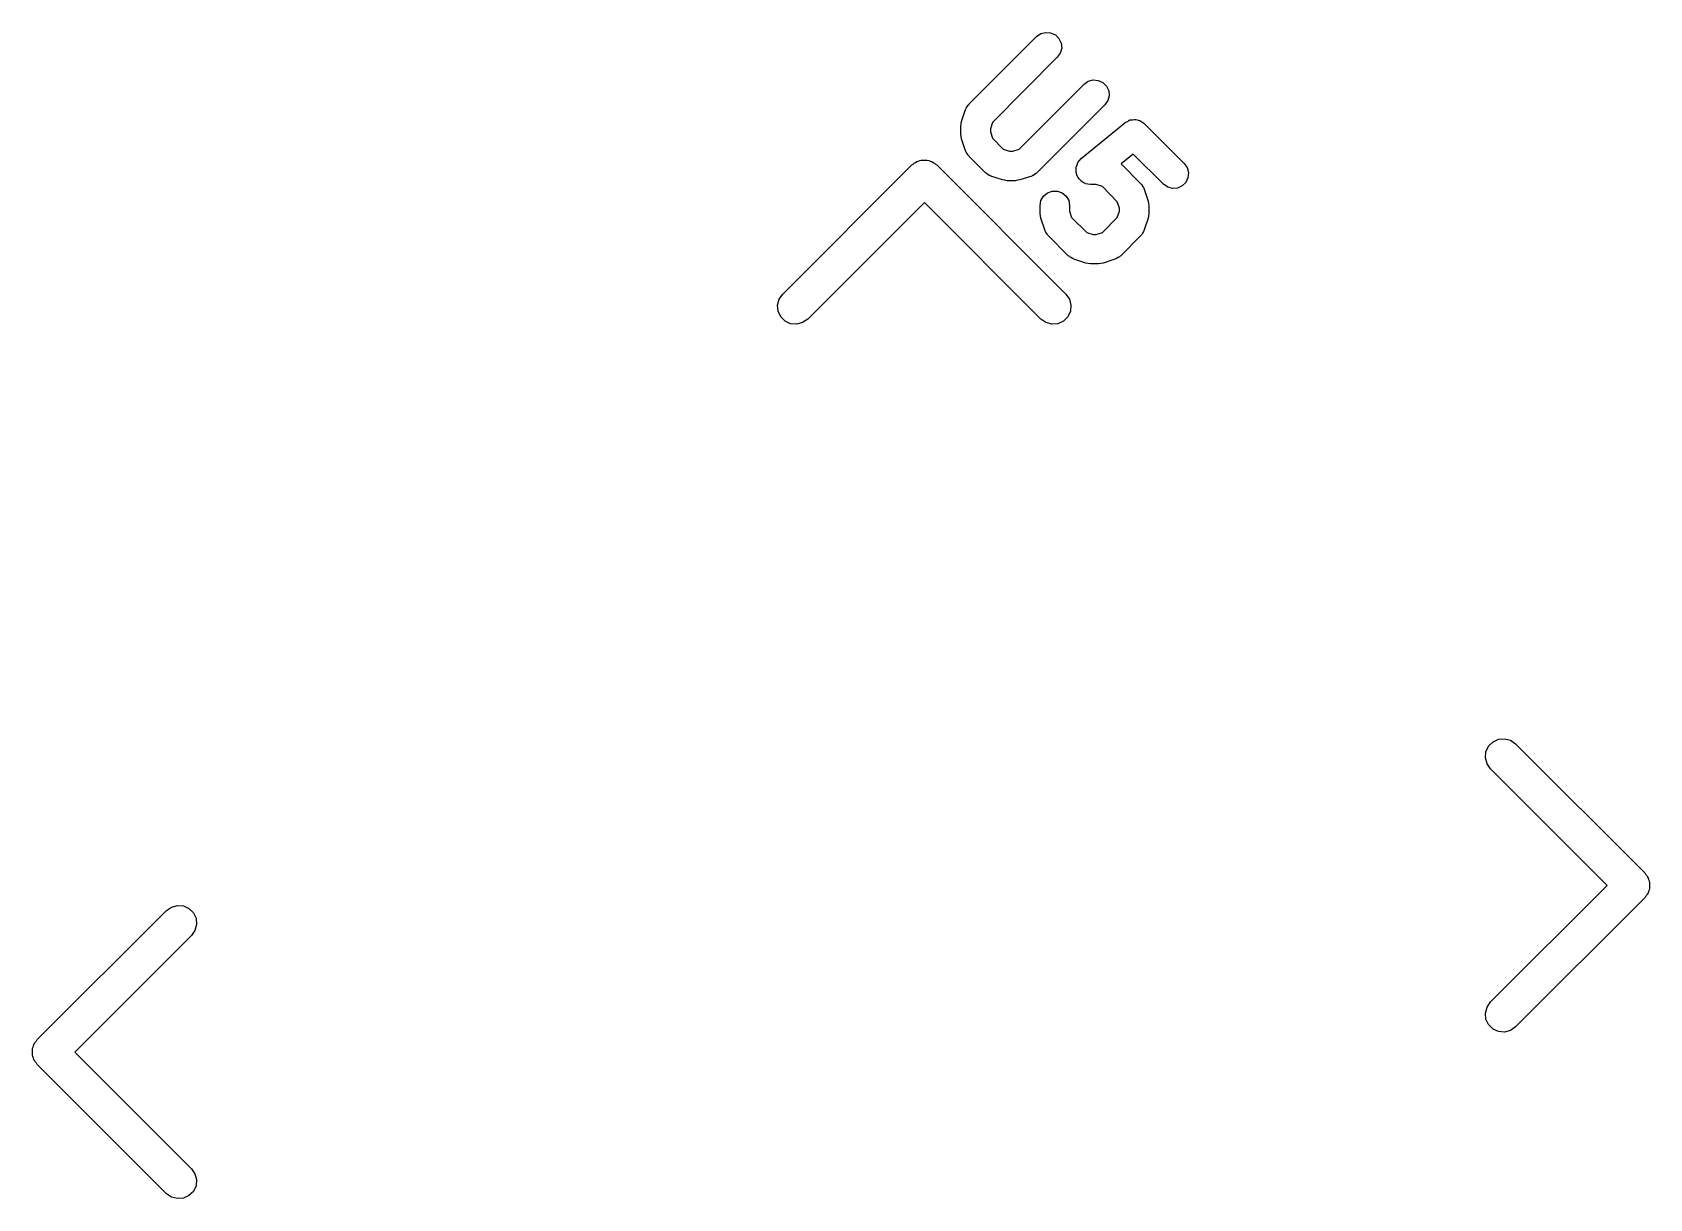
# Model space of a CAD drawing. Extents: x 133.5 to 186.6, y -127.2 to -72.7.
# Drawn here: x 143.57 to 150.43, y -113.98 to -109.03 of the extents above; entities that cross this region are included whole.
import ezdxf

# ---------------------------------------------------------------- set-up
doc = ezdxf.new("R2010")
doc.units = 0
doc.header["$MEASUREMENT"] = 0
doc.layers.add('BLACK', color=7, linetype='CONTINUOUS')

msp = doc.modelspace()

# ---------------------------------------------------------------- linework, layer by layer
at = {"layer": 'Black'}
for p, q in [((147.83, -109.043), (147.848, -109.03)), ((147.848, -109.03), (147.869, -109.025)), ((147.869, -109.025), (147.89, -109.027)), ((147.89, -109.027), (147.91, -109.036)), ((147.544, -109.329), (147.83, -109.043)), ((147.91, -109.036), (147.925, -109.051)), ((147.925, -109.051), (147.935, -109.071)), ((147.937, -109.092), (147.931, -109.113)), ((147.935, -109.071), (147.937, -109.092)), ((147.918, -109.131), (147.643, -109.407)), ((147.931, -109.113), (147.918, -109.131)), ((148.032, -109.245), (148.05, -109.232)), ((148.05, -109.232), (148.071, -109.227)), ((148.071, -109.227), (148.092, -109.229)), ((148.092, -109.229), (148.112, -109.238)), ((148.112, -109.238), (148.127, -109.253)), ((147.756, -109.521), (148.032, -109.245)), ((148.127, -109.253), (148.137, -109.273)), ((148.139, -109.294), (148.133, -109.315)), ((148.137, -109.273), (148.139, -109.294)), ((147.512, -109.404), (147.529, -109.353)), ((147.529, -109.353), (147.53, -109.35)), ((147.53, -109.35), (147.531, -109.347)), ((147.531, -109.347), (147.536, -109.341)), ((147.536, -109.341), (147.539, -109.334)), ((147.539, -109.334), (147.542, -109.332)), ((147.542, -109.332), (147.544, -109.329)), ((148.12, -109.333), (147.834, -109.619)), ((148.133, -109.315), (148.12, -109.333)), ((147.509, -109.424), (147.51, -109.414)), ((147.509, -109.457), (147.509, -109.424)), ((147.51, -109.414), (147.512, -109.404)), ((147.643, -109.407), (147.634, -109.434)), ((147.634, -109.434), (147.634, -109.447)), ((148.02, -109.561), (148.205, -109.409)), ((148.205, -109.409), (148.207, -109.408)), ((148.207, -109.408), (148.209, -109.406)), ((148.209, -109.406), (148.217, -109.403)), ((148.217, -109.403), (148.224, -109.398)), ((148.224, -109.398), (148.226, -109.398)), ((148.226, -109.398), (148.228, -109.397)), ((148.228, -109.397), (148.237, -109.396)), ((148.237, -109.396), (148.245, -109.395)), ((148.245, -109.395), (148.248, -109.395)), ((148.248, -109.395), (148.25, -109.395)), ((148.25, -109.395), (148.258, -109.397)), ((148.258, -109.397), (148.267, -109.399)), ((148.267, -109.399), (148.269, -109.4)), ((148.269, -109.4), (148.271, -109.401)), ((148.271, -109.401), (148.278, -109.406)), ((148.278, -109.406), (148.285, -109.41)), ((148.285, -109.41), (148.287, -109.412)), ((148.287, -109.412), (148.289, -109.413)), ((148.289, -109.413), (148.457, -109.582)), ((147.51, -109.467), (147.509, -109.457)), ((147.512, -109.477), (147.51, -109.467)), ((147.529, -109.528), (147.512, -109.477)), ((147.634, -109.447), (147.643, -109.474)), ((147.643, -109.474), (147.689, -109.521)), ((147.306, -109.584), (147.311, -109.58)), ((147.311, -109.58), (147.316, -109.577)), ((147.316, -109.577), (147.322, -109.573)), ((147.322, -109.573), (147.328, -109.572)), ((147.328, -109.572), (147.334, -109.569)), ((147.334, -109.569), (147.341, -109.568)), ((147.341, -109.568), (147.347, -109.567)), ((147.347, -109.567), (147.354, -109.567)), ((147.354, -109.567), (147.36, -109.567)), ((147.36, -109.567), (147.366, -109.568)), ((147.366, -109.568), (147.373, -109.569)), ((147.373, -109.569), (147.379, -109.572)), ((147.379, -109.572), (147.385, -109.573)), ((147.385, -109.573), (147.391, -109.577)), ((147.391, -109.577), (147.397, -109.58)), ((147.397, -109.58), (147.401, -109.584)), ((147.53, -109.531), (147.529, -109.528)), ((147.531, -109.534), (147.53, -109.531)), ((147.536, -109.54), (147.531, -109.534)), ((147.539, -109.547), (147.536, -109.54)), ((147.542, -109.549), (147.539, -109.547)), ((147.544, -109.552), (147.542, -109.549)), ((147.611, -109.619), (147.544, -109.552)), ((147.689, -109.521), (147.716, -109.53)), ((147.716, -109.53), (147.729, -109.53)), ((147.729, -109.53), (147.756, -109.521)), ((148.002, -109.588), (148.005, -109.578)), ((148.005, -109.578), (148.006, -109.577)), ((148.006, -109.577), (148.013, -109.569)), ((148.006, -109.577), (148.006, -109.577)), ((148.013, -109.569), (148.019, -109.561)), ((148.019, -109.561), (148.02, -109.561)), ((148.02, -109.561), (148.02, -109.561)), ((148.24, -109.542), (148.189, -109.583)), ((148.369, -109.67), (148.24, -109.542)), ((146.753, -110.136), (147.301, -109.588)), ((147.301, -109.588), (147.306, -109.584)), ((147.401, -109.584), (147.407, -109.588)), ((147.407, -109.588), (147.955, -110.136)), ((147.614, -109.622), (147.611, -109.619)), ((147.617, -109.624), (147.614, -109.622)), ((147.623, -109.628), (147.617, -109.624)), ((147.629, -109.632), (147.623, -109.628)), ((147.632, -109.633), (147.629, -109.632)), ((147.636, -109.635), (147.632, -109.633)), ((147.686, -109.651), (147.636, -109.635)), ((147.81, -109.635), (147.759, -109.651)), ((147.813, -109.633), (147.81, -109.635)), ((147.816, -109.632), (147.813, -109.633)), ((147.822, -109.628), (147.816, -109.632)), ((147.829, -109.624), (147.822, -109.628)), ((147.831, -109.622), (147.829, -109.624)), ((147.834, -109.619), (147.831, -109.622)), ((147.998, -109.597), (148.002, -109.588)), ((147.998, -109.598), (147.998, -109.597)), ((147.998, -109.608), (147.998, -109.598)), ((147.998, -109.598), (147.998, -109.598)), ((147.998, -109.619), (147.998, -109.608)), ((147.998, -109.62), (147.998, -109.619)), ((147.998, -109.619), (147.998, -109.619)), ((148.001, -109.63), (147.998, -109.62)), ((148.005, -109.64), (148.001, -109.63)), ((148.012, -109.648), (148.005, -109.64)), ((148.005, -109.64), (148.005, -109.64)), ((148.005, -109.64), (148.005, -109.64)), ((148.019, -109.656), (148.012, -109.648)), ((148.189, -109.583), (148.272, -109.666)), ((148.457, -109.582), (148.47, -109.599)), ((148.473, -109.642), (148.464, -109.662)), ((148.47, -109.599), (148.475, -109.62)), ((148.475, -109.62), (148.473, -109.642)), ((147.696, -109.653), (147.686, -109.651)), ((147.706, -109.655), (147.696, -109.653)), ((147.74, -109.655), (147.706, -109.655)), ((147.749, -109.653), (147.74, -109.655)), ((147.759, -109.651), (147.749, -109.653)), ((147.86, -109.72), (147.877, -109.706)), ((147.877, -109.706), (147.897, -109.699)), ((147.897, -109.699), (147.919, -109.699)), ((147.919, -109.699), (147.939, -109.706)), ((147.939, -109.706), (147.956, -109.72)), ((148.019, -109.657), (148.019, -109.656)), ((148.028, -109.662), (148.019, -109.657)), ((148.019, -109.657), (148.019, -109.657)), ((148.037, -109.667), (148.028, -109.662)), ((148.038, -109.667), (148.037, -109.667)), ((148.038, -109.668), (148.038, -109.667)), ((148.048, -109.669), (148.038, -109.668)), ((148.059, -109.671), (148.048, -109.669)), ((148.083, -109.671), (148.059, -109.671)), ((148.059, -109.671), (148.059, -109.671)), ((148.059, -109.671), (148.059, -109.671)), ((148.11, -109.68), (148.083, -109.671)), ((148.173, -109.744), (148.11, -109.68)), ((148.272, -109.666), (148.274, -109.669)), ((148.274, -109.669), (148.277, -109.671)), ((148.277, -109.671), (148.28, -109.678)), ((148.28, -109.678), (148.284, -109.684)), ((148.284, -109.684), (148.285, -109.687)), ((148.285, -109.687), (148.287, -109.69)), ((148.287, -109.69), (148.304, -109.741)), ((148.387, -109.682), (148.369, -109.67)), ((148.408, -109.688), (148.387, -109.682)), ((148.429, -109.686), (148.408, -109.688)), ((148.449, -109.677), (148.429, -109.686)), ((148.464, -109.662), (148.449, -109.677)), ((147.354, -109.747), (146.859, -110.242)), ((147.849, -110.242), (147.354, -109.747)), ((147.845, -109.76), (147.849, -109.739)), ((147.845, -109.794), (147.845, -109.76)), ((147.849, -109.739), (147.86, -109.72)), ((147.956, -109.72), (147.967, -109.739)), ((147.967, -109.739), (147.97, -109.76)), ((147.97, -109.76), (147.97, -109.784)), ((147.97, -109.784), (147.979, -109.811)), ((148.182, -109.771), (148.173, -109.744)), ((148.173, -109.811), (148.182, -109.784)), ((148.182, -109.784), (148.182, -109.771)), ((148.304, -109.741), (148.305, -109.751)), ((148.305, -109.751), (148.307, -109.76)), ((148.307, -109.76), (148.307, -109.794)), ((147.847, -109.804), (147.845, -109.794)), ((147.849, -109.814), (147.847, -109.804)), ((147.865, -109.864), (147.849, -109.814)), ((147.979, -109.811), (148.043, -109.874)), ((148.11, -109.874), (148.173, -109.811)), ((148.304, -109.814), (148.287, -109.864)), ((148.305, -109.804), (148.304, -109.814)), ((148.307, -109.794), (148.305, -109.804)), ((147.867, -109.868), (147.865, -109.864)), ((147.868, -109.871), (147.867, -109.868)), ((147.872, -109.877), (147.868, -109.871)), ((147.876, -109.883), (147.872, -109.877)), ((147.878, -109.886), (147.876, -109.883)), ((147.881, -109.889), (147.878, -109.886)), ((147.965, -109.973), (147.881, -109.889)), ((148.043, -109.874), (148.07, -109.883)), ((148.07, -109.883), (148.083, -109.883)), ((148.083, -109.883), (148.11, -109.874)), ((148.272, -109.889), (148.188, -109.973)), ((148.274, -109.886), (148.272, -109.889)), ((148.277, -109.883), (148.274, -109.886)), ((148.28, -109.877), (148.277, -109.883)), ((148.284, -109.871), (148.28, -109.877)), ((148.285, -109.868), (148.284, -109.871)), ((148.287, -109.864), (148.285, -109.868)), ((147.968, -109.975), (147.965, -109.973)), ((147.97, -109.978), (147.968, -109.975)), ((147.977, -109.981), (147.97, -109.978)), ((147.983, -109.985), (147.977, -109.981)), ((147.986, -109.986), (147.983, -109.985)), ((147.989, -109.988), (147.986, -109.986)), ((148.04, -110.005), (147.989, -109.988)), ((148.163, -109.988), (148.113, -110.005)), ((148.167, -109.986), (148.163, -109.988)), ((148.17, -109.985), (148.167, -109.986)), ((148.176, -109.981), (148.17, -109.985)), ((148.182, -109.978), (148.176, -109.981)), ((148.185, -109.975), (148.182, -109.978)), ((148.188, -109.973), (148.185, -109.975)), ((148.05, -110.006), (148.04, -110.005)), ((148.059, -110.008), (148.05, -110.006)), ((148.093, -110.008), (148.059, -110.008)), ((148.103, -110.006), (148.093, -110.008)), ((148.113, -110.005), (148.103, -110.006)), ((146.731, -110.183), (146.738, -110.158)), ((146.733, -110.209), (146.731, -110.183)), ((146.738, -110.158), (146.753, -110.136)), ((147.955, -110.136), (147.97, -110.158)), ((147.97, -110.158), (147.976, -110.183)), ((147.976, -110.183), (147.974, -110.209)), ((146.744, -110.232), (146.733, -110.209)), ((146.763, -110.251), (146.744, -110.232)), ((146.786, -110.262), (146.763, -110.251)), ((146.812, -110.264), (146.786, -110.262)), ((146.837, -110.257), (146.812, -110.264)), ((146.859, -110.242), (146.837, -110.257)), ((147.87, -110.257), (147.849, -110.242)), ((147.895, -110.264), (147.87, -110.257)), ((147.921, -110.262), (147.895, -110.264)), ((147.945, -110.251), (147.921, -110.262)), ((147.963, -110.232), (147.945, -110.251)), ((147.974, -110.209), (147.963, -110.232)), ((149.749, -112.055), (149.768, -112.037)), ((149.768, -112.037), (149.791, -112.026)), ((149.791, -112.026), (149.817, -112.024)), ((149.817, -112.024), (149.842, -112.03)), ((149.842, -112.03), (149.864, -112.045)), ((149.864, -112.045), (150.412, -112.593)), ((149.736, -112.105), (149.738, -112.079)), ((149.743, -112.13), (149.736, -112.105)), ((149.738, -112.079), (149.749, -112.055)), ((149.758, -112.151), (149.743, -112.13)), ((150.253, -112.646), (149.758, -112.151)), ((150.412, -112.593), (150.416, -112.599)), ((150.416, -112.599), (150.42, -112.603)), ((149.758, -113.141), (150.253, -112.646)), ((150.42, -112.603), (150.423, -112.609)), ((150.423, -112.609), (150.427, -112.615)), ((150.427, -112.615), (150.428, -112.621)), ((150.428, -112.621), (150.431, -112.627)), ((150.431, -112.666), (150.428, -112.672)), ((150.431, -112.627), (150.432, -112.634)), ((150.432, -112.659), (150.431, -112.666)), ((150.432, -112.634), (150.433, -112.64)), ((150.433, -112.653), (150.432, -112.659)), ((150.433, -112.64), (150.433, -112.646)), ((150.433, -112.646), (150.433, -112.653)), ((144.136, -112.753), (144.158, -112.738)), ((144.158, -112.738), (144.183, -112.731)), ((144.183, -112.731), (144.209, -112.733)), ((144.209, -112.733), (144.232, -112.744)), ((150.412, -112.699), (149.864, -113.247)), ((150.416, -112.694), (150.412, -112.699)), ((150.42, -112.689), (150.416, -112.694)), ((150.423, -112.684), (150.42, -112.689)), ((150.427, -112.678), (150.423, -112.684)), ((150.428, -112.672), (150.427, -112.678)), ((143.588, -113.301), (144.136, -112.753)), ((144.232, -112.744), (144.251, -112.763)), ((144.251, -112.763), (144.262, -112.786)), ((144.262, -112.786), (144.264, -112.812)), ((144.242, -112.859), (143.747, -113.354)), ((144.257, -112.837), (144.242, -112.859)), ((144.264, -112.812), (144.257, -112.837)), ((149.743, -113.163), (149.758, -113.141)), ((149.736, -113.188), (149.743, -113.163)), ((149.738, -113.214), (149.736, -113.188)), ((149.749, -113.237), (149.738, -113.214)), ((149.768, -113.256), (149.749, -113.237)), ((149.791, -113.267), (149.768, -113.256)), ((149.817, -113.269), (149.791, -113.267)), ((149.842, -113.262), (149.817, -113.269)), ((149.864, -113.247), (149.842, -113.262)), ((143.567, -113.347), (143.568, -113.341)), ((143.567, -113.354), (143.567, -113.347)), ((143.567, -113.36), (143.567, -113.354)), ((143.568, -113.341), (143.569, -113.334)), ((143.569, -113.334), (143.572, -113.328)), ((143.572, -113.328), (143.573, -113.322)), ((143.573, -113.322), (143.577, -113.316)), ((143.577, -113.316), (143.58, -113.311)), ((143.58, -113.311), (143.584, -113.306)), ((143.584, -113.306), (143.588, -113.301)), ((143.747, -113.354), (144.242, -113.849)), ((143.568, -113.366), (143.567, -113.36)), ((143.569, -113.373), (143.568, -113.366)), ((143.572, -113.379), (143.569, -113.373)), ((143.573, -113.385), (143.572, -113.379)), ((143.577, -113.391), (143.573, -113.385)), ((143.58, -113.397), (143.577, -113.391)), ((143.584, -113.401), (143.58, -113.397)), ((143.588, -113.407), (143.584, -113.401)), ((144.136, -113.955), (143.588, -113.407)), ((144.242, -113.849), (144.257, -113.87)), ((144.257, -113.87), (144.264, -113.895)), ((144.264, -113.895), (144.262, -113.921)), ((144.158, -113.97), (144.136, -113.955)), ((144.183, -113.976), (144.158, -113.97)), ((144.209, -113.974), (144.183, -113.976)), ((144.232, -113.963), (144.209, -113.974)), ((144.251, -113.945), (144.232, -113.963)), ((144.262, -113.921), (144.251, -113.945))]:
    msp.add_line(p, q, dxfattribs=at)

doc.saveas('drawing.dxf')
